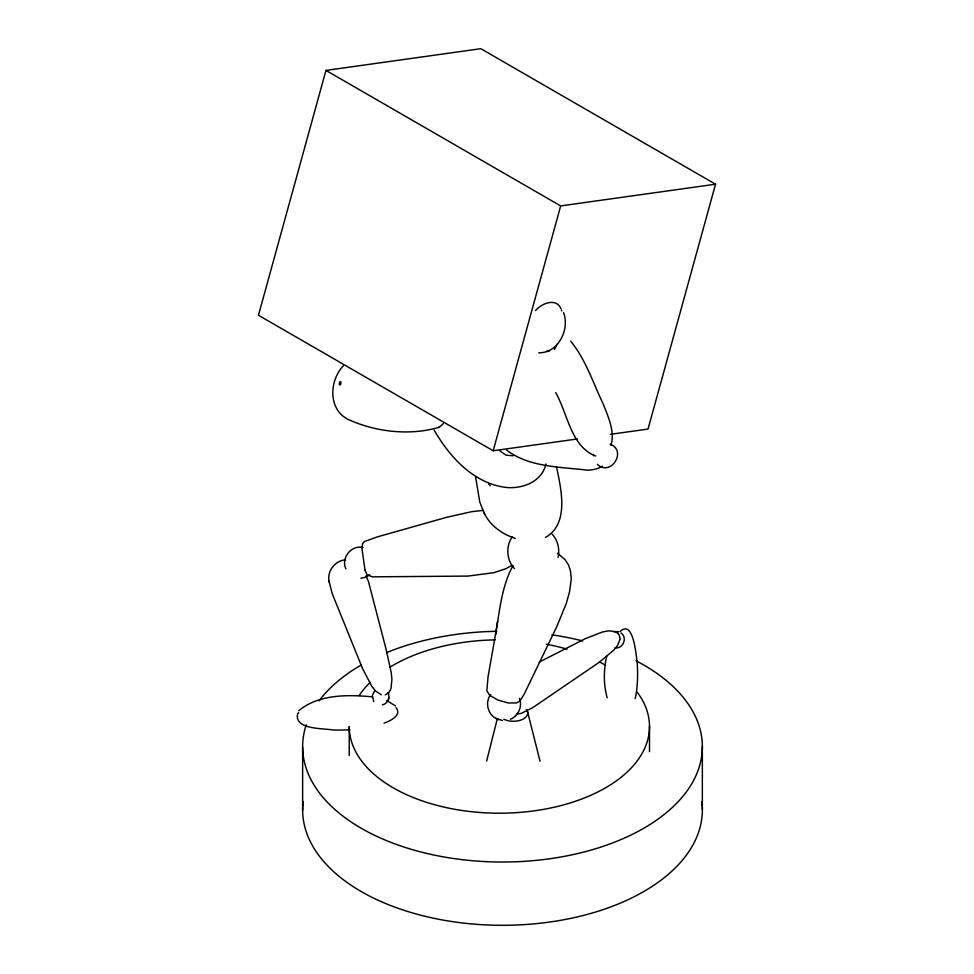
<?xml version="1.0" encoding="UTF-8"?>
<svg xmlns="http://www.w3.org/2000/svg" width="974" height="974" viewBox="0 0 974 974"><rect width="100%" height="100%" fill="white"/><g stroke="black" fill="none" stroke-linecap="round" stroke-linejoin="round"><path stroke-width="1.46" d="M483.214 510.4L471.733 511.667L446.384 517.377L377.388 536.881L364.325 541.568L362.559 543.662L361.975 548.812L365.019 570.07M620.085 638.786L619.074 634.622L615.86 631.785L608.945 630.799L602.48 631.968L585.094 638.761L539.206 662.113M382.356 704.859C387.749 703.873 390.696 697.043 387.762 692.465M558.065 557.42C559.953 549.324 557.859 540.278 552.124 534.166M497.653 621.095L495.571 634.366C499.625 611.124 501.525 586.665 512.969 565.626M495.803 632.881L488.035 676.82L486.842 690.822L489.703 695.314L497.787 700.002L508.294 702.985L516.427 702.948L519.885 700.976L524.122 694.304L556.629 626.952L566.15 603.88L569.547 591.851L571.3 578.471L570.423 570.667L568.621 565.176L565.017 559.612L557.53 553.281M635.474 697.567L636.192 693.561A134.607 80.002 61.5 0 0 637.093 685.903L637.386 681.751A148.133 88.037 61.5 0 0 637.215 663.257C636.217 656.464 633.648 618.624 620.085 631.517M557.152 344.199L554.352 349.544M606.826 655.636C603.673 669.43 603.283 684.089 607.192 697.774M610.966 445.508C615.166 431.458 608.263 417.128 603.32 404.234C593.093 383.038 585.788 359.601 570.715 341.204M545.951 463.928C541.97 482.714 520.019 490.08 502.925 486.976C471.964 481.74 449.184 456.076 434.197 430.191M620 639.346L617.577 645.445L613.851 650.096L599.022 662.43L532.693 707.684L521.187 713.406L516.561 714.186M486.647 761.035L497.337 718.593M388.407 699.624L388.857 697.895M610.442 434.331L648.039 429.059L715.537 184.208L480.827 48.7L325.961 70.408L258.463 315.259L493.173 450.767L577.363 438.957M493.173 450.767L560.671 205.916L715.537 184.208M510.425 719.275C518.375 716.121 522.6 706.308 519.495 698.358M512.446 536.589C505.579 546.037 506.407 560.135 514.467 568.609M297.581 713.905C294.233 729.818 323.185 728.15 332.816 729.976A146.283 132.561 -6.7 0 0 345.758 729.928L349.849 729.709M297.947 713.394L298.592 712.639M490.701 694.62C484.699 702.193 487.791 714.77 496.582 718.739M515.416 716.036L516.123 715.159M517.352 713.65L518.046 712.798M343.445 365.664C329.37 380.286 327.739 409.117 347.998 419.356C375.526 431.945 409.068 435.865 438.288 427.537C440.211 426.588 441.843 425.151 443.28 423.568M298.75 710.703C318.583 694.194 347.645 694.547 372.044 696.812M374.698 690.834L372.348 695.424L373.736 701.414M535.542 310.584C541.483 303.389 556.264 297.265 561.109 308.965M369.706 574.794L364.617 577.521L360.843 578.179M602.395 466.205C598.158 468.896 593.117 469.809 588.199 470.223C561.097 466.936 529.052 467.423 506.59 450.073M511.91 565.237L506.163 568.585L493.964 572.675L467.861 576.084L372.445 576.839L367.113 574.879L365.067 570.253M438.288 427.537L439.578 426.782M545.403 537.453C569.437 524.207 561.219 488.924 556.507 467.033M383.987 723.158C389.88 721.259 402.432 715.172 395.992 707.648M613.62 631.602L618.697 631.7M385.254 694.925L388.955 692.587L390.939 688.813L391.913 679.523L391.219 672.462L386.045 649.086L368.44 581.49L366.175 575.938M345.332 559.831C334.752 560.707 326.534 571.58 329.236 582.099M513.128 455.783L506.03 455.175L499.918 450.95M549.032 351.504L546.779 351.249M538.756 352.771C558.151 353.392 570.046 329.358 563.544 312.569M614.971 647.856C623.007 649.256 627.853 637.544 621.022 632.93M595.723 456.039C570.776 446.628 567.623 413.268 555.691 392.644M502.499 720.516L495.717 718.337M363.01 547.473C351.395 544.649 340.669 558.126 345.892 568.816M515.209 538.33C501.927 534.166 489.35 525.059 483.737 512.007M381.248 694.742L375.599 690.992L371.825 686.329L362.778 669.041L332.219 593.714L328.981 581.101M386.8 700.61L395.493 705.919M497.556 719.177L498.798 719.749M610.15 444.168C627.439 450.743 610.868 476.943 597.452 464.415M325.961 70.408L560.671 205.916M618.332 633.697L617.626 633.003M488.571 483.895L490.324 485.734M484.638 514.26L479.817 502.207L475.568 476.749M561.548 310.268L561.718 310.95M527.47 711.397L540.034 761.242M593.458 454.42L593.495 455.735M702.351 746.047L702.351 809.321M649.5 726.08L649.5 751.636M349.24 726.969L349.24 755.52M302.646 747.228L302.646 810.502M635.462 697.554A87.55 52.036 61.5 0 1 635.231 698.65M636.046 660.798A199.853 115.382 0 0 1 566.174 856.012A199.853 115.382 0 0 1 306.25 724.802M319.046 700.854A199.853 115.382 0 0 1 361.171 665.047M386.568 652.641A199.853 115.382 0 0 1 496.789 631.298M551.929 634.829A199.853 115.382 0 0 1 582.622 640.929M701.852 801.687A199.853 115.382 0 0 1 502.499 925.3A199.853 115.382 0 0 1 303.145 801.687M526.423 709.498A14.427 8.328 0 0 1 521.942 719.628A14.427 8.328 0 0 1 503.85 719.25M637.154 692.1A150.13 86.674 0 0 1 529.819 811.403A150.13 86.674 0 0 1 349.24 726.519M359.163 695.546A150.13 86.674 0 0 1 370.144 682.409M389.697 667.336A150.13 86.674 0 0 1 495.145 639.881M546.341 644.204A150.13 86.674 0 0 1 567.014 649.147M599.4 661.882A150.13 86.674 0 0 1 605.536 665.23M340.474 384.353A1.692 0.718 -75.5 0 0 340.596 381.662A1.692 0.718 -75.5 0 0 339.317 383.853A1.692 0.718 -75.5 0 0 340.474 384.353"/></g></svg>
